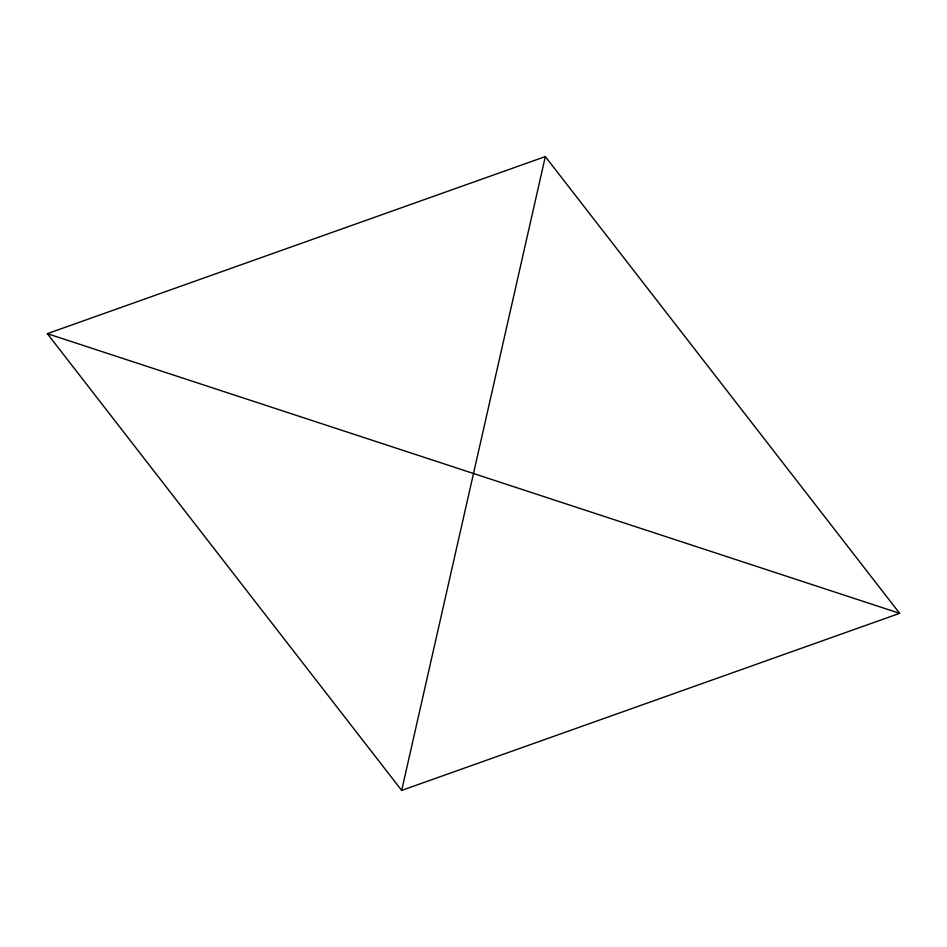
<?xml version="1.0" encoding="UTF-8"?>
<svg xmlns="http://www.w3.org/2000/svg" width="947" height="947" viewBox="0 0 947 947"><rect width="100%" height="100%" fill="white"/><g stroke="black" fill="none" stroke-linecap="round" stroke-linejoin="round"><path stroke-width="1.42" d="M401.67 790.414L545.33 156.586L47.35 333.664L401.67 790.414L899.65 613.336L545.33 156.586M47.35 333.664L899.65 613.336"/></g></svg>
